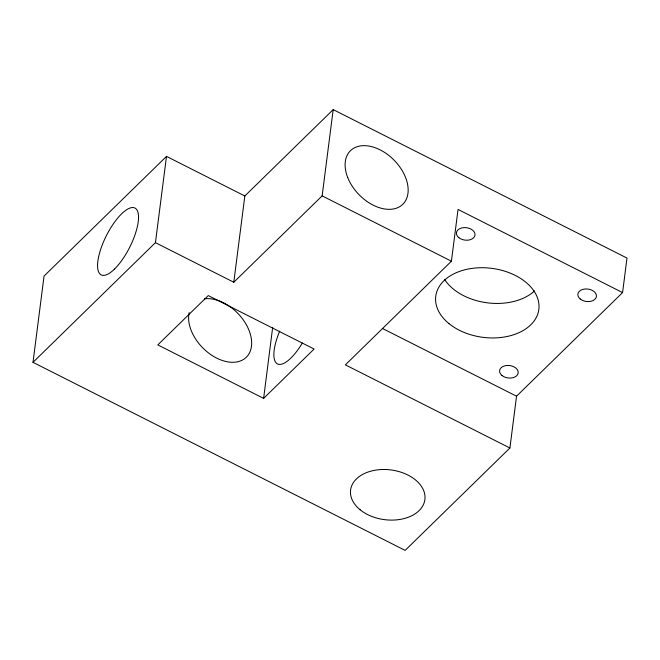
<?xml version="1.0" encoding="UTF-8"?>
<svg xmlns="http://www.w3.org/2000/svg" width="660" height="660" viewBox="0 0 660 660"><rect width="100%" height="100%" fill="white"/><g stroke="black" fill="none" stroke-linecap="round" stroke-linejoin="round"><path stroke-width="0.99" d="M244.835 195.979L333.193 109.61L627 258.076L622.578 292.586L516.541 396.198L509.908 448L405.149 550.39L33 362.332L44.055 276.061L166.493 156.387L244.835 195.979L233.788 282.249L155.438 242.657L166.493 156.387M263.62 398.376L314.102 349.033L208.263 295.573L157.806 344.899L263.62 398.376L272.679 327.31M233.788 282.249L322.146 195.88L333.193 109.61M509.908 448L345.37 364.856L451.415 261.203L458.048 209.443L622.578 292.586M33 362.332L155.438 242.657M322.146 195.88L451.415 261.203M382.346 328.408L516.541 396.198M534.526 290.936A51.958 34.765 7.3 0 1 487.245 302.808A51.958 34.765 7.3 0 1 444.543 279.337M204.369 298.84A37.447 24.593 45.7 0 1 250.379 334.331A37.447 24.593 45.7 0 1 221.694 360.261A37.447 24.593 45.7 0 1 189.139 312.609M302.412 342.911A37.447 13.043 -63.2 0 1 277.447 363.899A37.447 13.043 -63.2 0 1 279.708 331.122M114.51 269.074A37.447 13.027 -63.2 0 0 137.305 210.573A37.447 13.027 -63.2 0 0 102.325 244.761A37.447 13.027 -63.2 0 0 114.51 269.074M347.729 177.581A37.447 24.593 45.7 0 0 402.006 205.012A37.447 24.593 45.7 0 0 380.176 149.886A37.447 24.593 45.7 0 0 347.729 177.581M360.121 509.767A37.447 25.055 7.3 0 0 423.241 504.983A37.447 25.055 7.3 0 0 379.863 469.639A37.447 25.055 7.3 0 0 360.121 509.767M448.981 323.606A51.958 34.765 7.3 0 0 536.555 316.965A51.958 34.765 7.3 0 0 476.363 267.927A51.958 34.765 7.3 0 0 448.981 323.606M501.988 375.507A9.364 6.262 7.3 0 0 517.762 374.311A9.364 6.262 7.3 0 0 506.921 365.475A9.364 6.262 7.3 0 0 501.988 375.507M458.807 237.649A9.364 6.262 7.3 0 0 474.581 236.453A9.364 6.262 7.3 0 0 463.741 227.617A9.364 6.262 7.3 0 0 458.807 237.649M580.247 299.013A9.364 6.262 7.3 0 0 596.021 297.817A9.364 6.262 7.3 0 0 585.181 288.981A9.364 6.262 7.3 0 0 580.247 299.013"/></g></svg>
